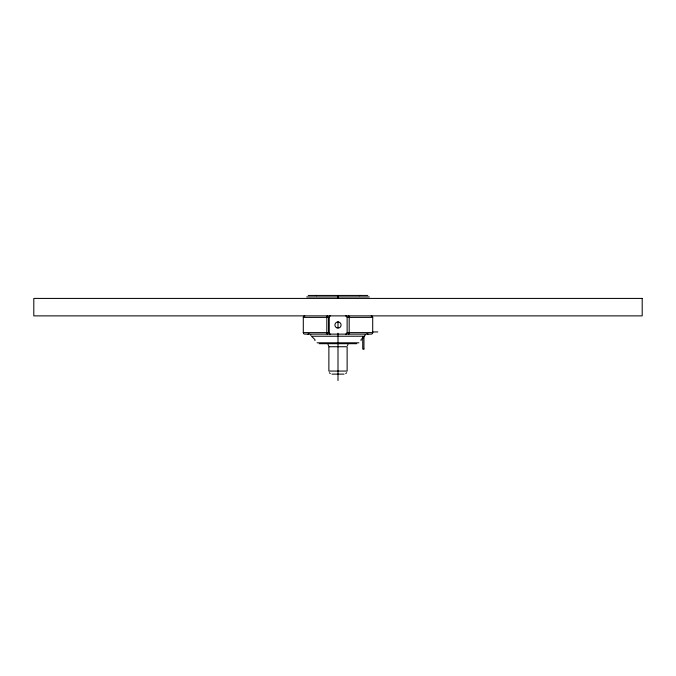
<?xml version="1.0" encoding="UTF-8"?>
<svg xmlns="http://www.w3.org/2000/svg" width="676" height="676" viewBox="0 0 676 676"><rect width="100%" height="100%" fill="white"/><g stroke="black" fill="none" stroke-linecap="round" stroke-linejoin="round"><path stroke-width="1.01" d="M371.175 315.878A1.521 1.521 0 0 1 372.704 317.399L372.704 332.609A1.521 1.521 0 0 1 371.175 334.13L304.825 334.13A1.521 1.521 0 0 1 303.296 332.609L303.296 317.399A1.521 1.521 0 0 1 304.825 315.878M365.412 334.426L364.694 336.073M347.337 345.613L348.013 344.583M346.627 372.738L345.749 373.617M362.784 337.941L364.567 336.217L311.459 336.242L314.94 339.597L314.94 340.636M362.995 337.73L361.06 339.597L361.06 340.636M308.197 295.446L367.803 295.446M306.71 296.933L369.29 296.933M303.296 317.399L328.866 317.399A1.521 1.521 0 0 1 330.395 315.878M345.605 315.878A1.521 1.521 0 0 1 347.126 317.399L372.704 317.399M372.544 331.95L377.816 331.95M303.296 332.609L328.866 332.609A1.521 1.521 0 0 0 330.395 334.13M345.605 334.13A1.521 1.521 0 0 0 347.126 332.609L372.704 332.609M317.095 342.8L358.905 342.8M319.241 343.695L356.759 343.695M363.925 349.07L362.75 349.07L362.733 336.479M331.933 374.115L344.067 374.115M330.251 373.617L329.373 372.738M327.987 344.583L328.663 345.613M310.884 335.44L310.614 334.595M363.95 336.479L363.95 349.07M347.126 317.399L347.126 332.609M338 295.454L338 298.42M338 321.607L338 327.928M338 333.192L338 380.554M315.624 295.446A1.487 1.487 0 0 1 316.562 295.775M359.438 295.775A1.487 1.487 0 0 1 360.376 295.446M309.025 333.631A1.521 1.521 0 0 1 307.893 334.13M368.107 334.13A1.521 1.521 0 0 1 366.975 333.631M327.302 334.13A1.521 0.49 90 0 1 326.812 332.609L326.812 317.399A1.521 0.49 -90 0 1 327.302 315.886M348.698 334.13A1.521 0.49 -90 0 0 349.188 332.609L349.188 317.399A1.521 0.49 90 0 0 348.698 315.886M328.882 346.737L328.874 371.073L347.126 371.073L347.126 346.737L328.874 346.737M328.874 317.399L328.874 332.609L328.874 317.399M642.2 298.42L33.8 298.42L33.8 315.878L642.2 315.878L642.2 298.42M336.454 327.683A3.093 3.093 0 0 0 341.093 325.004A3.093 3.093 0 0 0 336.454 322.334A3.093 3.093 0 0 0 336.454 327.683"/></g></svg>
